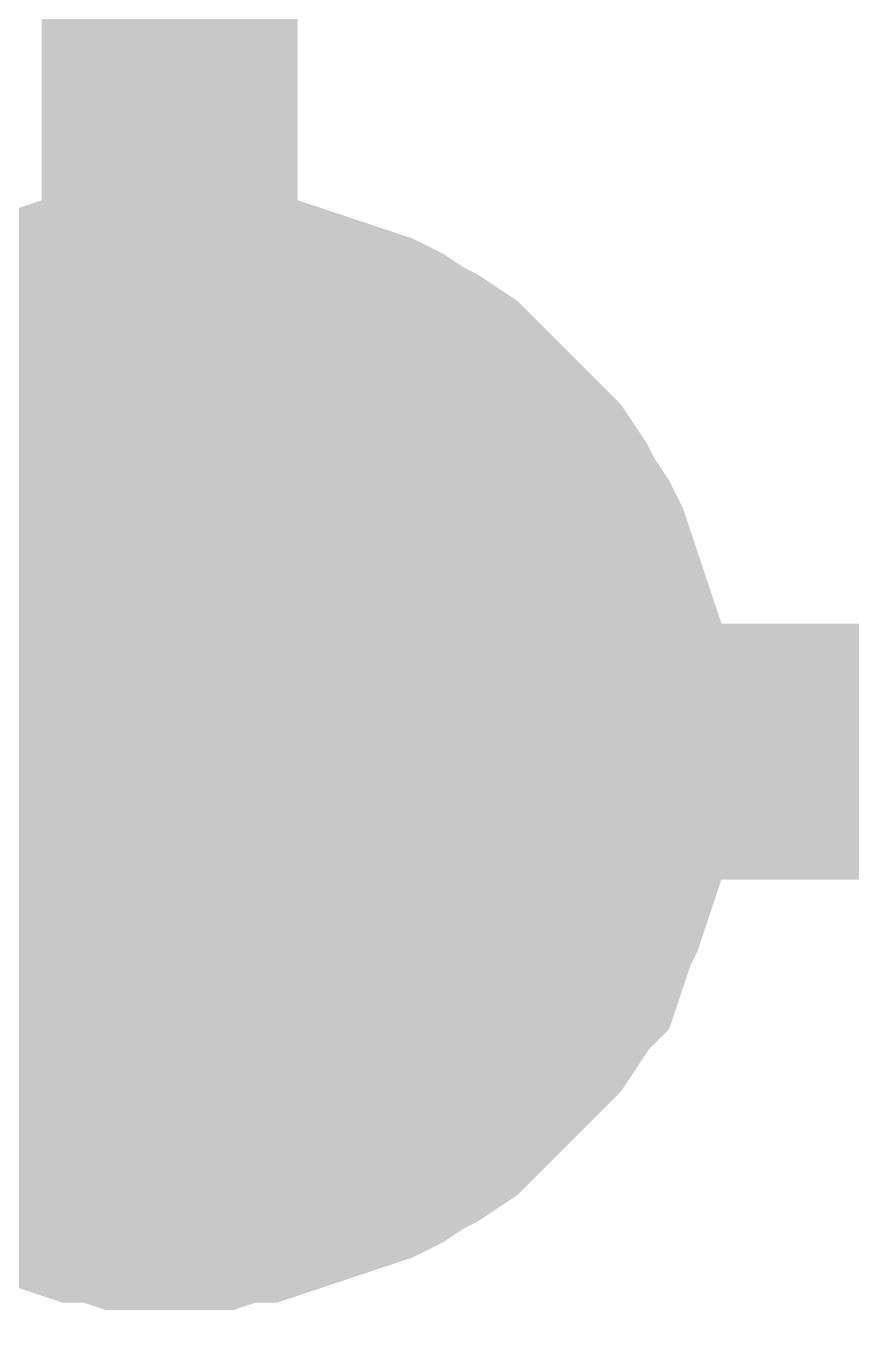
# Model space of a CAD drawing. Header units: inches. Extents: x 0 to 431, y 0 to 297.
# Drawn here: x 174.833 to 175.799, y 129.31 to 130.842 of the extents above; entities that cross this region are included whole.
import ezdxf

# ---------------------------------------------------------------- set-up
doc = ezdxf.new("R2010")
doc.units = ezdxf.units.IN
doc.layers.add('Sheet', color=255, linetype='Continuous')

msp = doc.modelspace()

# ---------------------------------------------------------------- linework, layer by layer
at = {"layer": 'Sheet'}
for points in [[(105.0091, 98.9985, 0.2997, 0.2997, 0), (134.0024, 98.9985, 0.2997, 0.2997, 0), (151.1749, 98.9985, 0.2997, 0.2997, 0), (151.1749, 129.9928, 0.2997, 0.2997, 0), (175.0012, 129.9928, 0.2997, 0.2997, 0), (175.0012, 155.3999, 0.2997, 0.2997, 0), (151.8554, 155.3999, 0.2997, 0.2997, 0)], [(174.682, 130.3877, 0.2997, 0.2997, 0), (174.6988, 130.4045, 0.2997, 0.2997, 0), (174.724, 130.4213, 0.2997, 0.2997, 0), (174.7408, 130.4297, 0.2997, 0.2997, 0), (174.7576, 130.4465, 0.2997, 0.2997, 0), (174.7828, 130.4549, 0.2997, 0.2997, 0), (174.808, 130.4633, 0.2997, 0.2997, 0), (174.8248, 130.4717, 0.2997, 0.2997, 0), (174.85, 130.4801, 0.2997, 0.2997, 0), (174.8752, 130.4885, 0.2997, 0.2997, 0), (174.9004, 130.4969, 0.2997, 0.2997, 0), (174.9256, 130.4969, 0.2997, 0.2997, 0), (174.9508, 130.5053, 0.2997, 0.2997, 0), (174.976, 130.5053, 0.2997, 0.2997, 0), (175.0012, 130.5053, 0.2997, 0.2997, 0)], [(174.682, 130.3877, 0.2997, 0.2997, 0), (174.6988, 130.4045, 0.2997, 0.2997, 0), (174.724, 130.4213, 0.2997, 0.2997, 0), (174.7408, 130.4297, 0.2997, 0.2997, 0), (174.7576, 130.4465, 0.2997, 0.2997, 0), (174.7828, 130.4549, 0.2997, 0.2997, 0), (174.808, 130.4633, 0.2997, 0.2997, 0), (174.8248, 130.4717, 0.2997, 0.2997, 0), (174.85, 130.4801, 0.2997, 0.2997, 0), (174.8752, 130.4885, 0.2997, 0.2997, 0), (174.9004, 130.4969, 0.2997, 0.2997, 0), (174.9256, 130.4969, 0.2997, 0.2997, 0), (174.9508, 130.5053, 0.2997, 0.2997, 0), (174.976, 130.5053, 0.2997, 0.2997, 0), (175.0012, 130.5053, 0.2997, 0.2997, 0)], [(174.682, 130.3877, 0.2997, 0.2997, 0), (174.6988, 130.4045, 0.2997, 0.2997, 0), (174.724, 130.4213, 0.2997, 0.2997, 0), (174.7408, 130.4297, 0.2997, 0.2997, 0), (174.7576, 130.4465, 0.2997, 0.2997, 0), (174.7828, 130.4549, 0.2997, 0.2997, 0), (174.808, 130.4633, 0.2997, 0.2997, 0), (174.8248, 130.4717, 0.2997, 0.2997, 0), (174.85, 130.4801, 0.2997, 0.2997, 0), (174.8752, 130.4885, 0.2997, 0.2997, 0), (174.9004, 130.4969, 0.2997, 0.2997, 0), (174.9256, 130.4969, 0.2997, 0.2997, 0), (174.9508, 130.5053, 0.2997, 0.2997, 0), (174.976, 130.5053, 0.2997, 0.2997, 0), (175.0012, 130.5053, 0.2997, 0.2997, 0)], [(174.682, 130.3877, 0.2997, 0.2997, 0), (174.6988, 130.4045, 0.2997, 0.2997, 0), (174.724, 130.4213, 0.2997, 0.2997, 0), (174.7408, 130.4297, 0.2997, 0.2997, 0), (174.7576, 130.4465, 0.2997, 0.2997, 0), (174.7828, 130.4549, 0.2997, 0.2997, 0), (174.808, 130.4633, 0.2997, 0.2997, 0), (174.8248, 130.4717, 0.2997, 0.2997, 0), (174.85, 130.4801, 0.2997, 0.2997, 0), (174.8752, 130.4885, 0.2997, 0.2997, 0), (174.9004, 130.4969, 0.2997, 0.2997, 0), (174.9256, 130.4969, 0.2997, 0.2997, 0), (174.9508, 130.5053, 0.2997, 0.2997, 0), (174.976, 130.5053, 0.2997, 0.2997, 0), (175.0012, 130.5053, 0.2997, 0.2997, 0)], [(175.0012, 130.5053, 0.2997, 0.2997, 0), (175.0012, 130.5053, 0.2997, 0.2997, 0)], [(175.0012, 130.5053, 0.2997, 0.2997, 0), (175.0264, 130.5053, 0.2997, 0.2997, 0), (175.0516, 130.5053, 0.2997, 0.2997, 0), (175.0768, 130.4969, 0.2997, 0.2997, 0), (175.1021, 130.4969, 0.2997, 0.2997, 0), (175.1273, 130.4885, 0.2997, 0.2997, 0), (175.1525, 130.4801, 0.2997, 0.2997, 0), (175.1777, 130.4717, 0.2997, 0.2997, 0), (175.2029, 130.4633, 0.2997, 0.2997, 0), (175.2281, 130.4549, 0.2997, 0.2997, 0), (175.2449, 130.4465, 0.2997, 0.2997, 0), (175.2701, 130.4297, 0.2997, 0.2997, 0), (175.2869, 130.4213, 0.2997, 0.2997, 0), (175.3121, 130.4045, 0.2997, 0.2997, 0), (175.3289, 130.3877, 0.2997, 0.2997, 0), (175.3457, 130.3709, 0.2997, 0.2997, 0), (175.3625, 130.3541, 0.2997, 0.2997, 0), (175.3793, 130.3373, 0.2997, 0.2997, 0), (175.3961, 130.3205, 0.2997, 0.2997, 0), (175.4129, 130.3037, 0.2997, 0.2997, 0), (175.4297, 130.2785, 0.2997, 0.2997, 0), (175.4381, 130.2617, 0.2997, 0.2997, 0), (175.4549, 130.2365, 0.2997, 0.2997, 0), (175.4633, 130.2197, 0.2997, 0.2997, 0), (175.4717, 130.1945, 0.2997, 0.2997, 0), (175.4801, 130.1693, 0.2997, 0.2997, 0), (175.4885, 130.144, 0.2997, 0.2997, 0), (175.4969, 130.1188, 0.2997, 0.2997, 0), (175.5053, 130.0936, 0.2997, 0.2997, 0), (175.5053, 130.0684, 0.2997, 0.2997, 0), (175.5137, 130.0432, 0.2997, 0.2997, 0), (175.5137, 130.018, 0.2997, 0.2997, 0), (175.5137, 129.9928, 0.2997, 0.2997, 0)], [(175.0012, 130.5053, 0.2997, 0.2997, 0), (175.0012, 130.5053, 0.2997, 0.2997, 0)], [(175.0012, 130.5053, 0.2997, 0.2997, 0), (175.0264, 130.5053, 0.2997, 0.2997, 0), (175.0516, 130.5053, 0.2997, 0.2997, 0), (175.0768, 130.4969, 0.2997, 0.2997, 0), (175.1021, 130.4969, 0.2997, 0.2997, 0), (175.1273, 130.4885, 0.2997, 0.2997, 0), (175.1525, 130.4801, 0.2997, 0.2997, 0), (175.1777, 130.4717, 0.2997, 0.2997, 0), (175.2029, 130.4633, 0.2997, 0.2997, 0), (175.2281, 130.4549, 0.2997, 0.2997, 0), (175.2449, 130.4465, 0.2997, 0.2997, 0), (175.2701, 130.4297, 0.2997, 0.2997, 0), (175.2869, 130.4213, 0.2997, 0.2997, 0), (175.3121, 130.4045, 0.2997, 0.2997, 0), (175.3289, 130.3877, 0.2997, 0.2997, 0), (175.3457, 130.3709, 0.2997, 0.2997, 0), (175.3625, 130.3541, 0.2997, 0.2997, 0), (175.3793, 130.3373, 0.2997, 0.2997, 0), (175.3961, 130.3205, 0.2997, 0.2997, 0), (175.4129, 130.3037, 0.2997, 0.2997, 0), (175.4297, 130.2785, 0.2997, 0.2997, 0), (175.4381, 130.2617, 0.2997, 0.2997, 0), (175.4549, 130.2365, 0.2997, 0.2997, 0), (175.4633, 130.2197, 0.2997, 0.2997, 0), (175.4717, 130.1945, 0.2997, 0.2997, 0), (175.4801, 130.1693, 0.2997, 0.2997, 0), (175.4885, 130.144, 0.2997, 0.2997, 0), (175.4969, 130.1188, 0.2997, 0.2997, 0), (175.5053, 130.0936, 0.2997, 0.2997, 0), (175.5053, 130.0684, 0.2997, 0.2997, 0), (175.5137, 130.0432, 0.2997, 0.2997, 0), (175.5137, 130.018, 0.2997, 0.2997, 0), (175.5137, 129.9928, 0.2997, 0.2997, 0)], [(175.0012, 130.5053, 0.2997, 0.2997, 0), (175.0012, 130.5053, 0.2997, 0.2997, 0)], [(175.0012, 130.5053, 0.2997, 0.2997, 0), (175.0264, 130.5053, 0.2997, 0.2997, 0), (175.0516, 130.5053, 0.2997, 0.2997, 0), (175.0768, 130.4969, 0.2997, 0.2997, 0), (175.1021, 130.4969, 0.2997, 0.2997, 0), (175.1273, 130.4885, 0.2997, 0.2997, 0), (175.1525, 130.4801, 0.2997, 0.2997, 0), (175.1777, 130.4717, 0.2997, 0.2997, 0), (175.2029, 130.4633, 0.2997, 0.2997, 0), (175.2281, 130.4549, 0.2997, 0.2997, 0), (175.2449, 130.4465, 0.2997, 0.2997, 0), (175.2701, 130.4297, 0.2997, 0.2997, 0), (175.2869, 130.4213, 0.2997, 0.2997, 0), (175.3121, 130.4045, 0.2997, 0.2997, 0), (175.3289, 130.3877, 0.2997, 0.2997, 0), (175.3457, 130.3709, 0.2997, 0.2997, 0), (175.3625, 130.3541, 0.2997, 0.2997, 0), (175.3793, 130.3373, 0.2997, 0.2997, 0), (175.3961, 130.3205, 0.2997, 0.2997, 0), (175.4129, 130.3037, 0.2997, 0.2997, 0), (175.4297, 130.2785, 0.2997, 0.2997, 0), (175.4381, 130.2617, 0.2997, 0.2997, 0), (175.4549, 130.2365, 0.2997, 0.2997, 0), (175.4633, 130.2197, 0.2997, 0.2997, 0), (175.4717, 130.1945, 0.2997, 0.2997, 0), (175.4801, 130.1693, 0.2997, 0.2997, 0), (175.4885, 130.144, 0.2997, 0.2997, 0), (175.4969, 130.1188, 0.2997, 0.2997, 0), (175.5053, 130.0936, 0.2997, 0.2997, 0), (175.5053, 130.0684, 0.2997, 0.2997, 0), (175.5137, 130.0432, 0.2997, 0.2997, 0), (175.5137, 130.018, 0.2997, 0.2997, 0), (175.5137, 129.9928, 0.2997, 0.2997, 0)], [(175.0012, 130.5053, 0.2997, 0.2997, 0), (175.0012, 130.5053, 0.2997, 0.2997, 0)], [(175.0012, 130.5053, 0.2997, 0.2997, 0), (175.0264, 130.5053, 0.2997, 0.2997, 0), (175.0516, 130.5053, 0.2997, 0.2997, 0), (175.0768, 130.4969, 0.2997, 0.2997, 0), (175.1021, 130.4969, 0.2997, 0.2997, 0), (175.1273, 130.4885, 0.2997, 0.2997, 0), (175.1525, 130.4801, 0.2997, 0.2997, 0), (175.1777, 130.4717, 0.2997, 0.2997, 0), (175.2029, 130.4633, 0.2997, 0.2997, 0), (175.2281, 130.4549, 0.2997, 0.2997, 0), (175.2449, 130.4465, 0.2997, 0.2997, 0), (175.2701, 130.4297, 0.2997, 0.2997, 0), (175.2869, 130.4213, 0.2997, 0.2997, 0), (175.3121, 130.4045, 0.2997, 0.2997, 0), (175.3289, 130.3877, 0.2997, 0.2997, 0), (175.3457, 130.3709, 0.2997, 0.2997, 0), (175.3625, 130.3541, 0.2997, 0.2997, 0), (175.3793, 130.3373, 0.2997, 0.2997, 0), (175.3961, 130.3205, 0.2997, 0.2997, 0), (175.4129, 130.3037, 0.2997, 0.2997, 0), (175.4297, 130.2785, 0.2997, 0.2997, 0), (175.4381, 130.2617, 0.2997, 0.2997, 0), (175.4549, 130.2365, 0.2997, 0.2997, 0), (175.4633, 130.2197, 0.2997, 0.2997, 0), (175.4717, 130.1945, 0.2997, 0.2997, 0), (175.4801, 130.1693, 0.2997, 0.2997, 0), (175.4885, 130.144, 0.2997, 0.2997, 0), (175.4969, 130.1188, 0.2997, 0.2997, 0), (175.5053, 130.0936, 0.2997, 0.2997, 0), (175.5053, 130.0684, 0.2997, 0.2997, 0), (175.5137, 130.0432, 0.2997, 0.2997, 0), (175.5137, 130.018, 0.2997, 0.2997, 0), (175.5137, 129.9928, 0.2997, 0.2997, 0)], [(174.7828, 130.4549, 0.0991, 0.0991, 0), (174.808, 130.4633, 0.0991, 0.0991, 0), (174.8248, 130.4717, 0.0991, 0.0991, 0), (174.85, 130.4801, 0.0991, 0.0991, 0), (174.8752, 130.4885, 0.0991, 0.0991, 0), (174.9004, 130.4969, 0.0991, 0.0991, 0), (174.9256, 130.4969, 0.0991, 0.0991, 0), (174.9508, 130.5053, 0.0991, 0.0991, 0), (174.976, 130.5053, 0.0991, 0.0991, 0), (175.0012, 130.5053, 0.0991, 0.0991, 0)], [(174.7828, 130.4549, 0.0991, 0.0991, 0), (174.808, 130.4633, 0.0991, 0.0991, 0), (174.8248, 130.4717, 0.0991, 0.0991, 0), (174.85, 130.4801, 0.0991, 0.0991, 0), (174.8752, 130.4885, 0.0991, 0.0991, 0), (174.9004, 130.4969, 0.0991, 0.0991, 0), (174.9256, 130.4969, 0.0991, 0.0991, 0), (174.9508, 130.5053, 0.0991, 0.0991, 0), (174.976, 130.5053, 0.0991, 0.0991, 0), (175.0012, 130.5053, 0.0991, 0.0991, 0)], [(174.7828, 130.4549, 0.0991, 0.0991, 0), (174.808, 130.4633, 0.0991, 0.0991, 0), (174.8248, 130.4717, 0.0991, 0.0991, 0), (174.85, 130.4801, 0.0991, 0.0991, 0), (174.8752, 130.4885, 0.0991, 0.0991, 0), (174.9004, 130.4969, 0.0991, 0.0991, 0), (174.9256, 130.4969, 0.0991, 0.0991, 0), (174.9508, 130.5053, 0.0991, 0.0991, 0), (174.976, 130.5053, 0.0991, 0.0991, 0), (175.0012, 130.5053, 0.0991, 0.0991, 0)], [(174.7828, 130.4549, 0.0991, 0.0991, 0), (174.808, 130.4633, 0.0991, 0.0991, 0), (174.8248, 130.4717, 0.0991, 0.0991, 0), (174.85, 130.4801, 0.0991, 0.0991, 0), (174.8752, 130.4885, 0.0991, 0.0991, 0), (174.9004, 130.4969, 0.0991, 0.0991, 0), (174.9256, 130.4969, 0.0991, 0.0991, 0), (174.9508, 130.5053, 0.0991, 0.0991, 0), (174.976, 130.5053, 0.0991, 0.0991, 0), (175.0012, 130.5053, 0.0991, 0.0991, 0)], [(175.0012, 130.5053, 0.0991, 0.0991, 0), (175.0012, 130.5053, 0.0991, 0.0991, 0)], [(175.0012, 130.5053, 0.0991, 0.0991, 0), (175.0264, 130.5053, 0.0991, 0.0991, 0), (175.0516, 130.5053, 0.0991, 0.0991, 0), (175.0768, 130.4969, 0.0991, 0.0991, 0), (175.1021, 130.4969, 0.0991, 0.0991, 0), (175.1273, 130.4885, 0.0991, 0.0991, 0), (175.1525, 130.4801, 0.0991, 0.0991, 0), (175.1777, 130.4717, 0.0991, 0.0991, 0), (175.2029, 130.4633, 0.0991, 0.0991, 0), (175.2281, 130.4549, 0.0991, 0.0991, 0), (175.2449, 130.4465, 0.0991, 0.0991, 0), (175.2701, 130.4297, 0.0991, 0.0991, 0), (175.2869, 130.4213, 0.0991, 0.0991, 0), (175.3121, 130.4045, 0.0991, 0.0991, 0), (175.3289, 130.3877, 0.0991, 0.0991, 0), (175.3457, 130.3709, 0.0991, 0.0991, 0), (175.3625, 130.3541, 0.0991, 0.0991, 0), (175.3793, 130.3373, 0.0991, 0.0991, 0), (175.3961, 130.3205, 0.0991, 0.0991, 0), (175.4129, 130.3037, 0.0991, 0.0991, 0), (175.4297, 130.2785, 0.0991, 0.0991, 0), (175.4381, 130.2617, 0.0991, 0.0991, 0), (175.4549, 130.2365, 0.0991, 0.0991, 0), (175.4633, 130.2197, 0.0991, 0.0991, 0), (175.4717, 130.1945, 0.0991, 0.0991, 0), (175.4801, 130.1693, 0.0991, 0.0991, 0), (175.4885, 130.144, 0.0991, 0.0991, 0), (175.4969, 130.1188, 0.0991, 0.0991, 0), (175.5053, 130.0936, 0.0991, 0.0991, 0), (175.5053, 130.0684, 0.0991, 0.0991, 0), (175.5137, 130.0432, 0.0991, 0.0991, 0), (175.5137, 130.018, 0.0991, 0.0991, 0), (175.5137, 129.9928, 0.0991, 0.0991, 0)], [(175.0012, 130.5053, 0.0991, 0.0991, 0), (175.0012, 130.5053, 0.0991, 0.0991, 0)], [(175.0012, 130.5053, 0.0991, 0.0991, 0), (175.0264, 130.5053, 0.0991, 0.0991, 0), (175.0516, 130.5053, 0.0991, 0.0991, 0), (175.0768, 130.4969, 0.0991, 0.0991, 0), (175.1021, 130.4969, 0.0991, 0.0991, 0), (175.1273, 130.4885, 0.0991, 0.0991, 0), (175.1525, 130.4801, 0.0991, 0.0991, 0), (175.1777, 130.4717, 0.0991, 0.0991, 0), (175.2029, 130.4633, 0.0991, 0.0991, 0), (175.2281, 130.4549, 0.0991, 0.0991, 0), (175.2449, 130.4465, 0.0991, 0.0991, 0), (175.2701, 130.4297, 0.0991, 0.0991, 0), (175.2869, 130.4213, 0.0991, 0.0991, 0), (175.3121, 130.4045, 0.0991, 0.0991, 0), (175.3289, 130.3877, 0.0991, 0.0991, 0), (175.3457, 130.3709, 0.0991, 0.0991, 0), (175.3625, 130.3541, 0.0991, 0.0991, 0), (175.3793, 130.3373, 0.0991, 0.0991, 0), (175.3961, 130.3205, 0.0991, 0.0991, 0), (175.4129, 130.3037, 0.0991, 0.0991, 0), (175.4297, 130.2785, 0.0991, 0.0991, 0), (175.4381, 130.2617, 0.0991, 0.0991, 0), (175.4549, 130.2365, 0.0991, 0.0991, 0), (175.4633, 130.2197, 0.0991, 0.0991, 0), (175.4717, 130.1945, 0.0991, 0.0991, 0), (175.4801, 130.1693, 0.0991, 0.0991, 0), (175.4885, 130.144, 0.0991, 0.0991, 0), (175.4969, 130.1188, 0.0991, 0.0991, 0), (175.5053, 130.0936, 0.0991, 0.0991, 0), (175.5053, 130.0684, 0.0991, 0.0991, 0), (175.5137, 130.0432, 0.0991, 0.0991, 0), (175.5137, 130.018, 0.0991, 0.0991, 0), (175.5137, 129.9928, 0.0991, 0.0991, 0)], [(175.0012, 130.5053, 0.0991, 0.0991, 0), (175.0012, 130.5053, 0.0991, 0.0991, 0)], [(175.0012, 130.5053, 0.0991, 0.0991, 0), (175.0264, 130.5053, 0.0991, 0.0991, 0), (175.0516, 130.5053, 0.0991, 0.0991, 0), (175.0768, 130.4969, 0.0991, 0.0991, 0), (175.1021, 130.4969, 0.0991, 0.0991, 0), (175.1273, 130.4885, 0.0991, 0.0991, 0), (175.1525, 130.4801, 0.0991, 0.0991, 0), (175.1777, 130.4717, 0.0991, 0.0991, 0), (175.2029, 130.4633, 0.0991, 0.0991, 0), (175.2281, 130.4549, 0.0991, 0.0991, 0), (175.2449, 130.4465, 0.0991, 0.0991, 0), (175.2701, 130.4297, 0.0991, 0.0991, 0), (175.2869, 130.4213, 0.0991, 0.0991, 0), (175.3121, 130.4045, 0.0991, 0.0991, 0), (175.3289, 130.3877, 0.0991, 0.0991, 0), (175.3457, 130.3709, 0.0991, 0.0991, 0), (175.3625, 130.3541, 0.0991, 0.0991, 0), (175.3793, 130.3373, 0.0991, 0.0991, 0), (175.3961, 130.3205, 0.0991, 0.0991, 0), (175.4129, 130.3037, 0.0991, 0.0991, 0), (175.4297, 130.2785, 0.0991, 0.0991, 0), (175.4381, 130.2617, 0.0991, 0.0991, 0), (175.4549, 130.2365, 0.0991, 0.0991, 0), (175.4633, 130.2197, 0.0991, 0.0991, 0), (175.4717, 130.1945, 0.0991, 0.0991, 0), (175.4801, 130.1693, 0.0991, 0.0991, 0), (175.4885, 130.144, 0.0991, 0.0991, 0), (175.4969, 130.1188, 0.0991, 0.0991, 0), (175.5053, 130.0936, 0.0991, 0.0991, 0), (175.5053, 130.0684, 0.0991, 0.0991, 0), (175.5137, 130.0432, 0.0991, 0.0991, 0), (175.5137, 130.018, 0.0991, 0.0991, 0), (175.5137, 129.9928, 0.0991, 0.0991, 0)], [(175.0012, 130.5053, 0.0991, 0.0991, 0), (175.0012, 130.5053, 0.0991, 0.0991, 0)], [(175.0012, 130.5053, 0.0991, 0.0991, 0), (175.0264, 130.5053, 0.0991, 0.0991, 0), (175.0516, 130.5053, 0.0991, 0.0991, 0), (175.0768, 130.4969, 0.0991, 0.0991, 0), (175.1021, 130.4969, 0.0991, 0.0991, 0), (175.1273, 130.4885, 0.0991, 0.0991, 0), (175.1525, 130.4801, 0.0991, 0.0991, 0), (175.1777, 130.4717, 0.0991, 0.0991, 0), (175.2029, 130.4633, 0.0991, 0.0991, 0), (175.2281, 130.4549, 0.0991, 0.0991, 0), (175.2449, 130.4465, 0.0991, 0.0991, 0), (175.2701, 130.4297, 0.0991, 0.0991, 0), (175.2869, 130.4213, 0.0991, 0.0991, 0), (175.3121, 130.4045, 0.0991, 0.0991, 0), (175.3289, 130.3877, 0.0991, 0.0991, 0), (175.3457, 130.3709, 0.0991, 0.0991, 0), (175.3625, 130.3541, 0.0991, 0.0991, 0), (175.3793, 130.3373, 0.0991, 0.0991, 0), (175.3961, 130.3205, 0.0991, 0.0991, 0), (175.4129, 130.3037, 0.0991, 0.0991, 0), (175.4297, 130.2785, 0.0991, 0.0991, 0), (175.4381, 130.2617, 0.0991, 0.0991, 0), (175.4549, 130.2365, 0.0991, 0.0991, 0), (175.4633, 130.2197, 0.0991, 0.0991, 0), (175.4717, 130.1945, 0.0991, 0.0991, 0), (175.4801, 130.1693, 0.0991, 0.0991, 0), (175.4885, 130.144, 0.0991, 0.0991, 0), (175.4969, 130.1188, 0.0991, 0.0991, 0), (175.5053, 130.0936, 0.0991, 0.0991, 0), (175.5053, 130.0684, 0.0991, 0.0991, 0), (175.5137, 130.0432, 0.0991, 0.0991, 0), (175.5137, 130.018, 0.0991, 0.0991, 0), (175.5137, 129.9928, 0.0991, 0.0991, 0)], [(175.5137, 129.9928, 0.2997, 0.2997, 0), (175.5137, 129.9676, 0.2997, 0.2997, 0), (175.5137, 129.9424, 0.2997, 0.2997, 0), (175.5053, 129.9172, 0.2997, 0.2997, 0), (175.5053, 129.892, 0.2997, 0.2997, 0), (175.4969, 129.8668, 0.2997, 0.2997, 0), (175.4885, 129.8416, 0.2997, 0.2997, 0), (175.4801, 129.8164, 0.2997, 0.2997, 0), (175.4717, 129.7996, 0.2997, 0.2997, 0), (175.4633, 129.7744, 0.2997, 0.2997, 0), (175.4549, 129.7492, 0.2997, 0.2997, 0), (175.4381, 129.7324, 0.2997, 0.2997, 0), (175.4297, 129.7156, 0.2997, 0.2997, 0), (175.4129, 129.6903, 0.2997, 0.2997, 0), (175.3961, 129.6735, 0.2997, 0.2997, 0), (175.3793, 129.6567, 0.2997, 0.2997, 0), (175.3625, 129.6399, 0.2997, 0.2997, 0), (175.3457, 129.6231, 0.2997, 0.2997, 0), (175.3289, 129.6063, 0.2997, 0.2997, 0), (175.3121, 129.5895, 0.2997, 0.2997, 0), (175.2869, 129.5727, 0.2997, 0.2997, 0), (175.2701, 129.5643, 0.2997, 0.2997, 0), (175.2449, 129.5475, 0.2997, 0.2997, 0), (175.2281, 129.5391, 0.2997, 0.2997, 0), (175.2029, 129.5307, 0.2997, 0.2997, 0), (175.1777, 129.5223, 0.2997, 0.2997, 0), (175.1525, 129.5139, 0.2997, 0.2997, 0), (175.1273, 129.5055, 0.2997, 0.2997, 0), (175.1021, 129.4971, 0.2997, 0.2997, 0), (175.0768, 129.4971, 0.2997, 0.2997, 0), (175.0516, 129.4887, 0.2997, 0.2997, 0), (175.0264, 129.4887, 0.2997, 0.2997, 0), (175.0012, 129.4887, 0.2997, 0.2997, 0)], [(175.0012, 129.9928, 0.2997, 0.2997, 0), (183.9991, 129.9928, 0.2997, 0.2997, 0)], [(175.5137, 129.9928, 0.2997, 0.2997, 0), (175.5137, 129.9676, 0.2997, 0.2997, 0), (175.5137, 129.9424, 0.2997, 0.2997, 0), (175.5053, 129.9172, 0.2997, 0.2997, 0), (175.5053, 129.892, 0.2997, 0.2997, 0), (175.4969, 129.8668, 0.2997, 0.2997, 0), (175.4885, 129.8416, 0.2997, 0.2997, 0), (175.4801, 129.8164, 0.2997, 0.2997, 0), (175.4717, 129.7996, 0.2997, 0.2997, 0), (175.4633, 129.7744, 0.2997, 0.2997, 0), (175.4549, 129.7492, 0.2997, 0.2997, 0), (175.4381, 129.7324, 0.2997, 0.2997, 0), (175.4297, 129.7156, 0.2997, 0.2997, 0), (175.4129, 129.6903, 0.2997, 0.2997, 0), (175.3961, 129.6735, 0.2997, 0.2997, 0), (175.3793, 129.6567, 0.2997, 0.2997, 0), (175.3625, 129.6399, 0.2997, 0.2997, 0), (175.3457, 129.6231, 0.2997, 0.2997, 0), (175.3289, 129.6063, 0.2997, 0.2997, 0), (175.3121, 129.5895, 0.2997, 0.2997, 0), (175.2869, 129.5727, 0.2997, 0.2997, 0), (175.2701, 129.5643, 0.2997, 0.2997, 0), (175.2449, 129.5475, 0.2997, 0.2997, 0), (175.2281, 129.5391, 0.2997, 0.2997, 0), (175.2029, 129.5307, 0.2997, 0.2997, 0), (175.1777, 129.5223, 0.2997, 0.2997, 0), (175.1525, 129.5139, 0.2997, 0.2997, 0), (175.1273, 129.5055, 0.2997, 0.2997, 0), (175.1021, 129.4971, 0.2997, 0.2997, 0), (175.0768, 129.4971, 0.2997, 0.2997, 0), (175.0516, 129.4887, 0.2997, 0.2997, 0), (175.0264, 129.4887, 0.2997, 0.2997, 0), (175.0012, 129.4887, 0.2997, 0.2997, 0)], [(175.5137, 129.9928, 0.2997, 0.2997, 0), (175.5137, 129.9676, 0.2997, 0.2997, 0), (175.5137, 129.9424, 0.2997, 0.2997, 0), (175.5053, 129.9172, 0.2997, 0.2997, 0), (175.5053, 129.892, 0.2997, 0.2997, 0), (175.4969, 129.8668, 0.2997, 0.2997, 0), (175.4885, 129.8416, 0.2997, 0.2997, 0), (175.4801, 129.8164, 0.2997, 0.2997, 0), (175.4717, 129.7996, 0.2997, 0.2997, 0), (175.4633, 129.7744, 0.2997, 0.2997, 0), (175.4549, 129.7492, 0.2997, 0.2997, 0), (175.4381, 129.7324, 0.2997, 0.2997, 0), (175.4297, 129.7156, 0.2997, 0.2997, 0), (175.4129, 129.6903, 0.2997, 0.2997, 0), (175.3961, 129.6735, 0.2997, 0.2997, 0), (175.3793, 129.6567, 0.2997, 0.2997, 0), (175.3625, 129.6399, 0.2997, 0.2997, 0), (175.3457, 129.6231, 0.2997, 0.2997, 0), (175.3289, 129.6063, 0.2997, 0.2997, 0), (175.3121, 129.5895, 0.2997, 0.2997, 0), (175.2869, 129.5727, 0.2997, 0.2997, 0), (175.2701, 129.5643, 0.2997, 0.2997, 0), (175.2449, 129.5475, 0.2997, 0.2997, 0), (175.2281, 129.5391, 0.2997, 0.2997, 0), (175.2029, 129.5307, 0.2997, 0.2997, 0), (175.1777, 129.5223, 0.2997, 0.2997, 0), (175.1525, 129.5139, 0.2997, 0.2997, 0), (175.1273, 129.5055, 0.2997, 0.2997, 0), (175.1021, 129.4971, 0.2997, 0.2997, 0), (175.0768, 129.4971, 0.2997, 0.2997, 0), (175.0516, 129.4887, 0.2997, 0.2997, 0), (175.0264, 129.4887, 0.2997, 0.2997, 0), (175.0012, 129.4887, 0.2997, 0.2997, 0)], [(175.5137, 129.9928, 0.2997, 0.2997, 0), (175.5137, 129.9676, 0.2997, 0.2997, 0), (175.5137, 129.9424, 0.2997, 0.2997, 0), (175.5053, 129.9172, 0.2997, 0.2997, 0), (175.5053, 129.892, 0.2997, 0.2997, 0), (175.4969, 129.8668, 0.2997, 0.2997, 0), (175.4885, 129.8416, 0.2997, 0.2997, 0), (175.4801, 129.8164, 0.2997, 0.2997, 0), (175.4717, 129.7996, 0.2997, 0.2997, 0), (175.4633, 129.7744, 0.2997, 0.2997, 0), (175.4549, 129.7492, 0.2997, 0.2997, 0), (175.4381, 129.7324, 0.2997, 0.2997, 0), (175.4297, 129.7156, 0.2997, 0.2997, 0), (175.4129, 129.6903, 0.2997, 0.2997, 0), (175.3961, 129.6735, 0.2997, 0.2997, 0), (175.3793, 129.6567, 0.2997, 0.2997, 0), (175.3625, 129.6399, 0.2997, 0.2997, 0), (175.3457, 129.6231, 0.2997, 0.2997, 0), (175.3289, 129.6063, 0.2997, 0.2997, 0), (175.3121, 129.5895, 0.2997, 0.2997, 0), (175.2869, 129.5727, 0.2997, 0.2997, 0), (175.2701, 129.5643, 0.2997, 0.2997, 0), (175.2449, 129.5475, 0.2997, 0.2997, 0), (175.2281, 129.5391, 0.2997, 0.2997, 0), (175.2029, 129.5307, 0.2997, 0.2997, 0), (175.1777, 129.5223, 0.2997, 0.2997, 0), (175.1525, 129.5139, 0.2997, 0.2997, 0), (175.1273, 129.5055, 0.2997, 0.2997, 0), (175.1021, 129.4971, 0.2997, 0.2997, 0), (175.0768, 129.4971, 0.2997, 0.2997, 0), (175.0516, 129.4887, 0.2997, 0.2997, 0), (175.0264, 129.4887, 0.2997, 0.2997, 0), (175.0012, 129.4887, 0.2997, 0.2997, 0)], [(175.5137, 129.9928, 0.2997, 0.2997, 0), (175.5137, 129.9928, 0.2997, 0.2997, 0), (175.5137, 129.9928, 0.2997, 0.2997, 0), (175.5137, 129.9928, 0.2997, 0.2997, 0), (175.5137, 129.9928, 0.2997, 0.2997, 0), (175.5137, 129.9928, 0.2997, 0.2997, 0), (175.5137, 129.9928, 0.2997, 0.2997, 0), (175.5137, 129.9928, 0.2997, 0.2997, 0), (175.5137, 129.9928, 0.2997, 0.2997, 0), (175.5137, 129.9928, 0.2997, 0.2997, 0), (175.5137, 129.9928, 0.2997, 0.2997, 0), (175.5137, 129.9928, 0.2997, 0.2997, 0), (175.5137, 129.9928, 0.2997, 0.2997, 0), (175.5137, 129.9928, 0.2997, 0.2997, 0), (175.5137, 129.9928, 0.2997, 0.2997, 0), (175.5137, 129.9928, 0.2997, 0.2997, 0), (175.5137, 129.9928, 0.2997, 0.2997, 0), (175.5137, 129.9928, 0.2997, 0.2997, 0), (175.5137, 129.9928, 0.2997, 0.2997, 0), (175.5137, 129.9928, 0.2997, 0.2997, 0), (175.5137, 129.9928, 0.2997, 0.2997, 0), (175.5137, 129.9928, 0.2997, 0.2997, 0), (175.5137, 129.9928, 0.2997, 0.2997, 0), (175.5137, 129.9928, 0.2997, 0.2997, 0), (175.5137, 129.9928, 0.2997, 0.2997, 0), (175.5137, 129.9928, 0.2997, 0.2997, 0), (175.5137, 129.9928, 0.2997, 0.2997, 0), (175.5137, 129.9928, 0.2997, 0.2997, 0), (175.5137, 129.9928, 0.2997, 0.2997, 0), (175.5137, 129.9928, 0.2997, 0.2997, 0), (175.5137, 129.9928, 0.2997, 0.2997, 0), (175.5137, 129.9928, 0.2997, 0.2997, 0), (175.5137, 129.9928, 0.2997, 0.2997, 0)], [(175.5137, 129.9928, 0.2997, 0.2997, 0), (175.5137, 129.9928, 0.2997, 0.2997, 0)], [(175.5137, 129.9928, 0.2997, 0.2997, 0), (175.5137, 129.9928, 0.2997, 0.2997, 0), (175.5137, 129.9928, 0.2997, 0.2997, 0), (175.5137, 129.9928, 0.2997, 0.2997, 0), (175.5137, 129.9928, 0.2997, 0.2997, 0), (175.5137, 129.9928, 0.2997, 0.2997, 0), (175.5137, 129.9928, 0.2997, 0.2997, 0), (175.5137, 129.9928, 0.2997, 0.2997, 0), (175.5137, 129.9928, 0.2997, 0.2997, 0), (175.5137, 129.9928, 0.2997, 0.2997, 0), (175.5137, 129.9928, 0.2997, 0.2997, 0), (175.5137, 129.9928, 0.2997, 0.2997, 0), (175.5137, 129.9928, 0.2997, 0.2997, 0), (175.5137, 129.9928, 0.2997, 0.2997, 0), (175.5137, 129.9928, 0.2997, 0.2997, 0), (175.5137, 129.9928, 0.2997, 0.2997, 0), (175.5137, 129.9928, 0.2997, 0.2997, 0), (175.5137, 129.9928, 0.2997, 0.2997, 0), (175.5137, 129.9928, 0.2997, 0.2997, 0), (175.5137, 129.9928, 0.2997, 0.2997, 0), (175.5137, 129.9928, 0.2997, 0.2997, 0), (175.5137, 129.9928, 0.2997, 0.2997, 0), (175.5137, 129.9928, 0.2997, 0.2997, 0), (175.5137, 129.9928, 0.2997, 0.2997, 0), (175.5137, 129.9928, 0.2997, 0.2997, 0), (175.5137, 129.9928, 0.2997, 0.2997, 0), (175.5137, 129.9928, 0.2997, 0.2997, 0), (175.5137, 129.9928, 0.2997, 0.2997, 0), (175.5137, 129.9928, 0.2997, 0.2997, 0), (175.5137, 129.9928, 0.2997, 0.2997, 0), (175.5137, 129.9928, 0.2997, 0.2997, 0), (175.5137, 129.9928, 0.2997, 0.2997, 0), (175.5137, 129.9928, 0.2997, 0.2997, 0)], [(175.5137, 129.9928, 0.2997, 0.2997, 0), (175.5137, 129.9928, 0.2997, 0.2997, 0)], [(175.5137, 129.9928, 0.2997, 0.2997, 0), (175.5137, 129.9928, 0.2997, 0.2997, 0), (175.5137, 129.9928, 0.2997, 0.2997, 0), (175.5137, 129.9928, 0.2997, 0.2997, 0), (175.5137, 129.9928, 0.2997, 0.2997, 0), (175.5137, 129.9928, 0.2997, 0.2997, 0), (175.5137, 129.9928, 0.2997, 0.2997, 0), (175.5137, 129.9928, 0.2997, 0.2997, 0), (175.5137, 129.9928, 0.2997, 0.2997, 0), (175.5137, 129.9928, 0.2997, 0.2997, 0), (175.5137, 129.9928, 0.2997, 0.2997, 0), (175.5137, 129.9928, 0.2997, 0.2997, 0), (175.5137, 129.9928, 0.2997, 0.2997, 0), (175.5137, 129.9928, 0.2997, 0.2997, 0), (175.5137, 129.9928, 0.2997, 0.2997, 0), (175.5137, 129.9928, 0.2997, 0.2997, 0), (175.5137, 129.9928, 0.2997, 0.2997, 0), (175.5137, 129.9928, 0.2997, 0.2997, 0), (175.5137, 129.9928, 0.2997, 0.2997, 0), (175.5137, 129.9928, 0.2997, 0.2997, 0), (175.5137, 129.9928, 0.2997, 0.2997, 0), (175.5137, 129.9928, 0.2997, 0.2997, 0), (175.5137, 129.9928, 0.2997, 0.2997, 0), (175.5137, 129.9928, 0.2997, 0.2997, 0), (175.5137, 129.9928, 0.2997, 0.2997, 0), (175.5137, 129.9928, 0.2997, 0.2997, 0), (175.5137, 129.9928, 0.2997, 0.2997, 0), (175.5137, 129.9928, 0.2997, 0.2997, 0), (175.5137, 129.9928, 0.2997, 0.2997, 0), (175.5137, 129.9928, 0.2997, 0.2997, 0), (175.5137, 129.9928, 0.2997, 0.2997, 0), (175.5137, 129.9928, 0.2997, 0.2997, 0), (175.5137, 129.9928, 0.2997, 0.2997, 0)], [(175.5137, 129.9928, 0.2997, 0.2997, 0), (175.5137, 129.9928, 0.2997, 0.2997, 0)], [(175.5137, 129.9928, 0.2997, 0.2997, 0), (175.5137, 129.9928, 0.2997, 0.2997, 0), (175.5137, 129.9928, 0.2997, 0.2997, 0), (175.5137, 129.9928, 0.2997, 0.2997, 0), (175.5137, 129.9928, 0.2997, 0.2997, 0), (175.5137, 129.9928, 0.2997, 0.2997, 0), (175.5137, 129.9928, 0.2997, 0.2997, 0), (175.5137, 129.9928, 0.2997, 0.2997, 0), (175.5137, 129.9928, 0.2997, 0.2997, 0), (175.5137, 129.9928, 0.2997, 0.2997, 0), (175.5137, 129.9928, 0.2997, 0.2997, 0), (175.5137, 129.9928, 0.2997, 0.2997, 0), (175.5137, 129.9928, 0.2997, 0.2997, 0), (175.5137, 129.9928, 0.2997, 0.2997, 0), (175.5137, 129.9928, 0.2997, 0.2997, 0), (175.5137, 129.9928, 0.2997, 0.2997, 0), (175.5137, 129.9928, 0.2997, 0.2997, 0), (175.5137, 129.9928, 0.2997, 0.2997, 0), (175.5137, 129.9928, 0.2997, 0.2997, 0), (175.5137, 129.9928, 0.2997, 0.2997, 0), (175.5137, 129.9928, 0.2997, 0.2997, 0), (175.5137, 129.9928, 0.2997, 0.2997, 0), (175.5137, 129.9928, 0.2997, 0.2997, 0), (175.5137, 129.9928, 0.2997, 0.2997, 0), (175.5137, 129.9928, 0.2997, 0.2997, 0), (175.5137, 129.9928, 0.2997, 0.2997, 0), (175.5137, 129.9928, 0.2997, 0.2997, 0), (175.5137, 129.9928, 0.2997, 0.2997, 0), (175.5137, 129.9928, 0.2997, 0.2997, 0), (175.5137, 129.9928, 0.2997, 0.2997, 0), (175.5137, 129.9928, 0.2997, 0.2997, 0), (175.5137, 129.9928, 0.2997, 0.2997, 0), (175.5137, 129.9928, 0.2997, 0.2997, 0)], [(175.5137, 129.9928, 0.2997, 0.2997, 0), (175.5137, 129.9928, 0.2997, 0.2997, 0)], [(175.5137, 129.9928, 0.0991, 0.0991, 0), (175.5137, 129.9676, 0.0991, 0.0991, 0), (175.5137, 129.9424, 0.0991, 0.0991, 0), (175.5053, 129.9172, 0.0991, 0.0991, 0), (175.5053, 129.892, 0.0991, 0.0991, 0), (175.4969, 129.8668, 0.0991, 0.0991, 0), (175.4885, 129.8416, 0.0991, 0.0991, 0), (175.4801, 129.8164, 0.0991, 0.0991, 0), (175.4717, 129.7996, 0.0991, 0.0991, 0), (175.4633, 129.7744, 0.0991, 0.0991, 0), (175.4549, 129.7492, 0.0991, 0.0991, 0), (175.4381, 129.7324, 0.0991, 0.0991, 0), (175.4297, 129.7156, 0.0991, 0.0991, 0), (175.4129, 129.6903, 0.0991, 0.0991, 0), (175.3961, 129.6735, 0.0991, 0.0991, 0), (175.3793, 129.6567, 0.0991, 0.0991, 0), (175.3625, 129.6399, 0.0991, 0.0991, 0), (175.3457, 129.6231, 0.0991, 0.0991, 0), (175.3289, 129.6063, 0.0991, 0.0991, 0), (175.3121, 129.5895, 0.0991, 0.0991, 0), (175.2869, 129.5727, 0.0991, 0.0991, 0), (175.2701, 129.5643, 0.0991, 0.0991, 0), (175.2449, 129.5475, 0.0991, 0.0991, 0), (175.2281, 129.5391, 0.0991, 0.0991, 0), (175.2029, 129.5307, 0.0991, 0.0991, 0), (175.1777, 129.5223, 0.0991, 0.0991, 0), (175.1525, 129.5139, 0.0991, 0.0991, 0), (175.1273, 129.5055, 0.0991, 0.0991, 0), (175.1021, 129.4971, 0.0991, 0.0991, 0), (175.0768, 129.4971, 0.0991, 0.0991, 0), (175.0516, 129.4887, 0.0991, 0.0991, 0), (175.0264, 129.4887, 0.0991, 0.0991, 0), (175.0012, 129.4887, 0.0991, 0.0991, 0)], [(175.5137, 129.9928, 0.0991, 0.0991, 0), (175.5137, 129.9676, 0.0991, 0.0991, 0), (175.5137, 129.9424, 0.0991, 0.0991, 0), (175.5053, 129.9172, 0.0991, 0.0991, 0), (175.5053, 129.892, 0.0991, 0.0991, 0), (175.4969, 129.8668, 0.0991, 0.0991, 0), (175.4885, 129.8416, 0.0991, 0.0991, 0), (175.4801, 129.8164, 0.0991, 0.0991, 0), (175.4717, 129.7996, 0.0991, 0.0991, 0), (175.4633, 129.7744, 0.0991, 0.0991, 0), (175.4549, 129.7492, 0.0991, 0.0991, 0), (175.4381, 129.7324, 0.0991, 0.0991, 0), (175.4297, 129.7156, 0.0991, 0.0991, 0), (175.4129, 129.6903, 0.0991, 0.0991, 0), (175.3961, 129.6735, 0.0991, 0.0991, 0), (175.3793, 129.6567, 0.0991, 0.0991, 0), (175.3625, 129.6399, 0.0991, 0.0991, 0), (175.3457, 129.6231, 0.0991, 0.0991, 0), (175.3289, 129.6063, 0.0991, 0.0991, 0), (175.3121, 129.5895, 0.0991, 0.0991, 0), (175.2869, 129.5727, 0.0991, 0.0991, 0), (175.2701, 129.5643, 0.0991, 0.0991, 0), (175.2449, 129.5475, 0.0991, 0.0991, 0), (175.2281, 129.5391, 0.0991, 0.0991, 0), (175.2029, 129.5307, 0.0991, 0.0991, 0), (175.1777, 129.5223, 0.0991, 0.0991, 0), (175.1525, 129.5139, 0.0991, 0.0991, 0), (175.1273, 129.5055, 0.0991, 0.0991, 0), (175.1021, 129.4971, 0.0991, 0.0991, 0), (175.0768, 129.4971, 0.0991, 0.0991, 0), (175.0516, 129.4887, 0.0991, 0.0991, 0), (175.0264, 129.4887, 0.0991, 0.0991, 0), (175.0012, 129.4887, 0.0991, 0.0991, 0)], [(175.5137, 129.9928, 0.0991, 0.0991, 0), (175.5137, 129.9676, 0.0991, 0.0991, 0), (175.5137, 129.9424, 0.0991, 0.0991, 0), (175.5053, 129.9172, 0.0991, 0.0991, 0), (175.5053, 129.892, 0.0991, 0.0991, 0), (175.4969, 129.8668, 0.0991, 0.0991, 0), (175.4885, 129.8416, 0.0991, 0.0991, 0), (175.4801, 129.8164, 0.0991, 0.0991, 0), (175.4717, 129.7996, 0.0991, 0.0991, 0), (175.4633, 129.7744, 0.0991, 0.0991, 0), (175.4549, 129.7492, 0.0991, 0.0991, 0), (175.4381, 129.7324, 0.0991, 0.0991, 0), (175.4297, 129.7156, 0.0991, 0.0991, 0), (175.4129, 129.6903, 0.0991, 0.0991, 0), (175.3961, 129.6735, 0.0991, 0.0991, 0), (175.3793, 129.6567, 0.0991, 0.0991, 0), (175.3625, 129.6399, 0.0991, 0.0991, 0), (175.3457, 129.6231, 0.0991, 0.0991, 0), (175.3289, 129.6063, 0.0991, 0.0991, 0), (175.3121, 129.5895, 0.0991, 0.0991, 0), (175.2869, 129.5727, 0.0991, 0.0991, 0), (175.2701, 129.5643, 0.0991, 0.0991, 0), (175.2449, 129.5475, 0.0991, 0.0991, 0), (175.2281, 129.5391, 0.0991, 0.0991, 0), (175.2029, 129.5307, 0.0991, 0.0991, 0), (175.1777, 129.5223, 0.0991, 0.0991, 0), (175.1525, 129.5139, 0.0991, 0.0991, 0), (175.1273, 129.5055, 0.0991, 0.0991, 0), (175.1021, 129.4971, 0.0991, 0.0991, 0), (175.0768, 129.4971, 0.0991, 0.0991, 0), (175.0516, 129.4887, 0.0991, 0.0991, 0), (175.0264, 129.4887, 0.0991, 0.0991, 0), (175.0012, 129.4887, 0.0991, 0.0991, 0)], [(175.5137, 129.9928, 0.0991, 0.0991, 0), (175.5137, 129.9676, 0.0991, 0.0991, 0), (175.5137, 129.9424, 0.0991, 0.0991, 0), (175.5053, 129.9172, 0.0991, 0.0991, 0), (175.5053, 129.892, 0.0991, 0.0991, 0), (175.4969, 129.8668, 0.0991, 0.0991, 0), (175.4885, 129.8416, 0.0991, 0.0991, 0), (175.4801, 129.8164, 0.0991, 0.0991, 0), (175.4717, 129.7996, 0.0991, 0.0991, 0), (175.4633, 129.7744, 0.0991, 0.0991, 0), (175.4549, 129.7492, 0.0991, 0.0991, 0), (175.4381, 129.7324, 0.0991, 0.0991, 0), (175.4297, 129.7156, 0.0991, 0.0991, 0), (175.4129, 129.6903, 0.0991, 0.0991, 0), (175.3961, 129.6735, 0.0991, 0.0991, 0), (175.3793, 129.6567, 0.0991, 0.0991, 0), (175.3625, 129.6399, 0.0991, 0.0991, 0), (175.3457, 129.6231, 0.0991, 0.0991, 0), (175.3289, 129.6063, 0.0991, 0.0991, 0), (175.3121, 129.5895, 0.0991, 0.0991, 0), (175.2869, 129.5727, 0.0991, 0.0991, 0), (175.2701, 129.5643, 0.0991, 0.0991, 0), (175.2449, 129.5475, 0.0991, 0.0991, 0), (175.2281, 129.5391, 0.0991, 0.0991, 0), (175.2029, 129.5307, 0.0991, 0.0991, 0), (175.1777, 129.5223, 0.0991, 0.0991, 0), (175.1525, 129.5139, 0.0991, 0.0991, 0), (175.1273, 129.5055, 0.0991, 0.0991, 0), (175.1021, 129.4971, 0.0991, 0.0991, 0), (175.0768, 129.4971, 0.0991, 0.0991, 0), (175.0516, 129.4887, 0.0991, 0.0991, 0), (175.0264, 129.4887, 0.0991, 0.0991, 0), (175.0012, 129.4887, 0.0991, 0.0991, 0)], [(175.5137, 129.9928, 0.0991, 0.0991, 0), (175.5137, 129.9928, 0.0991, 0.0991, 0), (175.5137, 129.9928, 0.0991, 0.0991, 0), (175.5137, 129.9928, 0.0991, 0.0991, 0), (175.5137, 129.9928, 0.0991, 0.0991, 0), (175.5137, 129.9928, 0.0991, 0.0991, 0), (175.5137, 129.9928, 0.0991, 0.0991, 0), (175.5137, 129.9928, 0.0991, 0.0991, 0), (175.5137, 129.9928, 0.0991, 0.0991, 0), (175.5137, 129.9928, 0.0991, 0.0991, 0), (175.5137, 129.9928, 0.0991, 0.0991, 0), (175.5137, 129.9928, 0.0991, 0.0991, 0), (175.5137, 129.9928, 0.0991, 0.0991, 0), (175.5137, 129.9928, 0.0991, 0.0991, 0), (175.5137, 129.9928, 0.0991, 0.0991, 0), (175.5137, 129.9928, 0.0991, 0.0991, 0), (175.5137, 129.9928, 0.0991, 0.0991, 0), (175.5137, 129.9928, 0.0991, 0.0991, 0), (175.5137, 129.9928, 0.0991, 0.0991, 0), (175.5137, 129.9928, 0.0991, 0.0991, 0), (175.5137, 129.9928, 0.0991, 0.0991, 0), (175.5137, 129.9928, 0.0991, 0.0991, 0), (175.5137, 129.9928, 0.0991, 0.0991, 0), (175.5137, 129.9928, 0.0991, 0.0991, 0), (175.5137, 129.9928, 0.0991, 0.0991, 0), (175.5137, 129.9928, 0.0991, 0.0991, 0), (175.5137, 129.9928, 0.0991, 0.0991, 0), (175.5137, 129.9928, 0.0991, 0.0991, 0), (175.5137, 129.9928, 0.0991, 0.0991, 0), (175.5137, 129.9928, 0.0991, 0.0991, 0), (175.5137, 129.9928, 0.0991, 0.0991, 0), (175.5137, 129.9928, 0.0991, 0.0991, 0), (175.5137, 129.9928, 0.0991, 0.0991, 0)], [(175.5137, 129.9928, 0.0991, 0.0991, 0), (175.5137, 129.9928, 0.0991, 0.0991, 0)], [(175.5137, 129.9928, 0.0991, 0.0991, 0), (175.5137, 129.9928, 0.0991, 0.0991, 0), (175.5137, 129.9928, 0.0991, 0.0991, 0), (175.5137, 129.9928, 0.0991, 0.0991, 0), (175.5137, 129.9928, 0.0991, 0.0991, 0), (175.5137, 129.9928, 0.0991, 0.0991, 0), (175.5137, 129.9928, 0.0991, 0.0991, 0), (175.5137, 129.9928, 0.0991, 0.0991, 0), (175.5137, 129.9928, 0.0991, 0.0991, 0), (175.5137, 129.9928, 0.0991, 0.0991, 0), (175.5137, 129.9928, 0.0991, 0.0991, 0), (175.5137, 129.9928, 0.0991, 0.0991, 0), (175.5137, 129.9928, 0.0991, 0.0991, 0), (175.5137, 129.9928, 0.0991, 0.0991, 0), (175.5137, 129.9928, 0.0991, 0.0991, 0), (175.5137, 129.9928, 0.0991, 0.0991, 0), (175.5137, 129.9928, 0.0991, 0.0991, 0), (175.5137, 129.9928, 0.0991, 0.0991, 0), (175.5137, 129.9928, 0.0991, 0.0991, 0), (175.5137, 129.9928, 0.0991, 0.0991, 0), (175.5137, 129.9928, 0.0991, 0.0991, 0), (175.5137, 129.9928, 0.0991, 0.0991, 0), (175.5137, 129.9928, 0.0991, 0.0991, 0), (175.5137, 129.9928, 0.0991, 0.0991, 0), (175.5137, 129.9928, 0.0991, 0.0991, 0), (175.5137, 129.9928, 0.0991, 0.0991, 0), (175.5137, 129.9928, 0.0991, 0.0991, 0), (175.5137, 129.9928, 0.0991, 0.0991, 0), (175.5137, 129.9928, 0.0991, 0.0991, 0), (175.5137, 129.9928, 0.0991, 0.0991, 0), (175.5137, 129.9928, 0.0991, 0.0991, 0), (175.5137, 129.9928, 0.0991, 0.0991, 0), (175.5137, 129.9928, 0.0991, 0.0991, 0)], [(175.5137, 129.9928, 0.0991, 0.0991, 0), (175.5137, 129.9928, 0.0991, 0.0991, 0)], [(175.5137, 129.9928, 0.0991, 0.0991, 0), (175.5137, 129.9928, 0.0991, 0.0991, 0), (175.5137, 129.9928, 0.0991, 0.0991, 0), (175.5137, 129.9928, 0.0991, 0.0991, 0), (175.5137, 129.9928, 0.0991, 0.0991, 0), (175.5137, 129.9928, 0.0991, 0.0991, 0), (175.5137, 129.9928, 0.0991, 0.0991, 0), (175.5137, 129.9928, 0.0991, 0.0991, 0), (175.5137, 129.9928, 0.0991, 0.0991, 0), (175.5137, 129.9928, 0.0991, 0.0991, 0), (175.5137, 129.9928, 0.0991, 0.0991, 0), (175.5137, 129.9928, 0.0991, 0.0991, 0), (175.5137, 129.9928, 0.0991, 0.0991, 0), (175.5137, 129.9928, 0.0991, 0.0991, 0), (175.5137, 129.9928, 0.0991, 0.0991, 0), (175.5137, 129.9928, 0.0991, 0.0991, 0), (175.5137, 129.9928, 0.0991, 0.0991, 0), (175.5137, 129.9928, 0.0991, 0.0991, 0), (175.5137, 129.9928, 0.0991, 0.0991, 0), (175.5137, 129.9928, 0.0991, 0.0991, 0), (175.5137, 129.9928, 0.0991, 0.0991, 0), (175.5137, 129.9928, 0.0991, 0.0991, 0), (175.5137, 129.9928, 0.0991, 0.0991, 0), (175.5137, 129.9928, 0.0991, 0.0991, 0), (175.5137, 129.9928, 0.0991, 0.0991, 0), (175.5137, 129.9928, 0.0991, 0.0991, 0), (175.5137, 129.9928, 0.0991, 0.0991, 0), (175.5137, 129.9928, 0.0991, 0.0991, 0), (175.5137, 129.9928, 0.0991, 0.0991, 0), (175.5137, 129.9928, 0.0991, 0.0991, 0), (175.5137, 129.9928, 0.0991, 0.0991, 0), (175.5137, 129.9928, 0.0991, 0.0991, 0), (175.5137, 129.9928, 0.0991, 0.0991, 0)], [(175.5137, 129.9928, 0.0991, 0.0991, 0), (175.5137, 129.9928, 0.0991, 0.0991, 0)], [(175.5137, 129.9928, 0.0991, 0.0991, 0), (175.5137, 129.9928, 0.0991, 0.0991, 0), (175.5137, 129.9928, 0.0991, 0.0991, 0), (175.5137, 129.9928, 0.0991, 0.0991, 0), (175.5137, 129.9928, 0.0991, 0.0991, 0), (175.5137, 129.9928, 0.0991, 0.0991, 0), (175.5137, 129.9928, 0.0991, 0.0991, 0), (175.5137, 129.9928, 0.0991, 0.0991, 0), (175.5137, 129.9928, 0.0991, 0.0991, 0), (175.5137, 129.9928, 0.0991, 0.0991, 0), (175.5137, 129.9928, 0.0991, 0.0991, 0), (175.5137, 129.9928, 0.0991, 0.0991, 0), (175.5137, 129.9928, 0.0991, 0.0991, 0), (175.5137, 129.9928, 0.0991, 0.0991, 0), (175.5137, 129.9928, 0.0991, 0.0991, 0), (175.5137, 129.9928, 0.0991, 0.0991, 0), (175.5137, 129.9928, 0.0991, 0.0991, 0), (175.5137, 129.9928, 0.0991, 0.0991, 0), (175.5137, 129.9928, 0.0991, 0.0991, 0), (175.5137, 129.9928, 0.0991, 0.0991, 0), (175.5137, 129.9928, 0.0991, 0.0991, 0), (175.5137, 129.9928, 0.0991, 0.0991, 0), (175.5137, 129.9928, 0.0991, 0.0991, 0), (175.5137, 129.9928, 0.0991, 0.0991, 0), (175.5137, 129.9928, 0.0991, 0.0991, 0), (175.5137, 129.9928, 0.0991, 0.0991, 0), (175.5137, 129.9928, 0.0991, 0.0991, 0), (175.5137, 129.9928, 0.0991, 0.0991, 0), (175.5137, 129.9928, 0.0991, 0.0991, 0), (175.5137, 129.9928, 0.0991, 0.0991, 0), (175.5137, 129.9928, 0.0991, 0.0991, 0), (175.5137, 129.9928, 0.0991, 0.0991, 0), (175.5137, 129.9928, 0.0991, 0.0991, 0)], [(175.5137, 129.9928, 0.0991, 0.0991, 0), (175.5137, 129.9928, 0.0991, 0.0991, 0)], [(175.0012, 129.4887, 0.2997, 0.2997, 0), (174.976, 129.4887, 0.2997, 0.2997, 0), (174.9508, 129.4887, 0.2997, 0.2997, 0), (174.9256, 129.4971, 0.2997, 0.2997, 0), (174.9004, 129.4971, 0.2997, 0.2997, 0), (174.8752, 129.5055, 0.2997, 0.2997, 0), (174.85, 129.5139, 0.2997, 0.2997, 0), (174.8248, 129.5223, 0.2997, 0.2997, 0), (174.808, 129.5307, 0.2997, 0.2997, 0), (174.7828, 129.5391, 0.2997, 0.2997, 0), (174.7576, 129.5475, 0.2997, 0.2997, 0), (174.7408, 129.5643, 0.2997, 0.2997, 0), (174.724, 129.5727, 0.2997, 0.2997, 0), (174.6988, 129.5895, 0.2997, 0.2997, 0), (174.682, 129.6063, 0.2997, 0.2997, 0)], [(175.0012, 129.4887, 0.2997, 0.2997, 0), (174.976, 129.4887, 0.2997, 0.2997, 0), (174.9508, 129.4887, 0.2997, 0.2997, 0), (174.9256, 129.4971, 0.2997, 0.2997, 0), (174.9004, 129.4971, 0.2997, 0.2997, 0), (174.8752, 129.5055, 0.2997, 0.2997, 0), (174.85, 129.5139, 0.2997, 0.2997, 0), (174.8248, 129.5223, 0.2997, 0.2997, 0), (174.808, 129.5307, 0.2997, 0.2997, 0), (174.7828, 129.5391, 0.2997, 0.2997, 0), (174.7576, 129.5475, 0.2997, 0.2997, 0), (174.7408, 129.5643, 0.2997, 0.2997, 0), (174.724, 129.5727, 0.2997, 0.2997, 0), (174.6988, 129.5895, 0.2997, 0.2997, 0), (174.682, 129.6063, 0.2997, 0.2997, 0)], [(175.0012, 129.4887, 0.2997, 0.2997, 0), (174.976, 129.4887, 0.2997, 0.2997, 0), (174.9508, 129.4887, 0.2997, 0.2997, 0), (174.9256, 129.4971, 0.2997, 0.2997, 0), (174.9004, 129.4971, 0.2997, 0.2997, 0), (174.8752, 129.5055, 0.2997, 0.2997, 0), (174.85, 129.5139, 0.2997, 0.2997, 0), (174.8248, 129.5223, 0.2997, 0.2997, 0), (174.808, 129.5307, 0.2997, 0.2997, 0), (174.7828, 129.5391, 0.2997, 0.2997, 0), (174.7576, 129.5475, 0.2997, 0.2997, 0), (174.7408, 129.5643, 0.2997, 0.2997, 0), (174.724, 129.5727, 0.2997, 0.2997, 0), (174.6988, 129.5895, 0.2997, 0.2997, 0), (174.682, 129.6063, 0.2997, 0.2997, 0)], [(175.0012, 129.4887, 0.2997, 0.2997, 0), (174.976, 129.4887, 0.2997, 0.2997, 0), (174.9508, 129.4887, 0.2997, 0.2997, 0), (174.9256, 129.4971, 0.2997, 0.2997, 0), (174.9004, 129.4971, 0.2997, 0.2997, 0), (174.8752, 129.5055, 0.2997, 0.2997, 0), (174.85, 129.5139, 0.2997, 0.2997, 0), (174.8248, 129.5223, 0.2997, 0.2997, 0), (174.808, 129.5307, 0.2997, 0.2997, 0), (174.7828, 129.5391, 0.2997, 0.2997, 0), (174.7576, 129.5475, 0.2997, 0.2997, 0), (174.7408, 129.5643, 0.2997, 0.2997, 0), (174.724, 129.5727, 0.2997, 0.2997, 0), (174.6988, 129.5895, 0.2997, 0.2997, 0), (174.682, 129.6063, 0.2997, 0.2997, 0)], [(175.0012, 129.4887, 0.0991, 0.0991, 0), (174.976, 129.4887, 0.0991, 0.0991, 0), (174.9508, 129.4887, 0.0991, 0.0991, 0), (174.9256, 129.4971, 0.0991, 0.0991, 0), (174.9004, 129.4971, 0.0991, 0.0991, 0), (174.8752, 129.5055, 0.0991, 0.0991, 0), (174.85, 129.5139, 0.0991, 0.0991, 0), (174.8248, 129.5223, 0.0991, 0.0991, 0), (174.808, 129.5307, 0.0991, 0.0991, 0), (174.7828, 129.5391, 0.0991, 0.0991, 0)], [(175.0012, 129.4887, 0.0991, 0.0991, 0), (174.976, 129.4887, 0.0991, 0.0991, 0), (174.9508, 129.4887, 0.0991, 0.0991, 0), (174.9256, 129.4971, 0.0991, 0.0991, 0), (174.9004, 129.4971, 0.0991, 0.0991, 0), (174.8752, 129.5055, 0.0991, 0.0991, 0), (174.85, 129.5139, 0.0991, 0.0991, 0), (174.8248, 129.5223, 0.0991, 0.0991, 0), (174.808, 129.5307, 0.0991, 0.0991, 0), (174.7828, 129.5391, 0.0991, 0.0991, 0)], [(175.0012, 129.4887, 0.0991, 0.0991, 0), (174.976, 129.4887, 0.0991, 0.0991, 0), (174.9508, 129.4887, 0.0991, 0.0991, 0), (174.9256, 129.4971, 0.0991, 0.0991, 0), (174.9004, 129.4971, 0.0991, 0.0991, 0), (174.8752, 129.5055, 0.0991, 0.0991, 0), (174.85, 129.5139, 0.0991, 0.0991, 0), (174.8248, 129.5223, 0.0991, 0.0991, 0), (174.808, 129.5307, 0.0991, 0.0991, 0), (174.7828, 129.5391, 0.0991, 0.0991, 0)], [(175.0012, 129.4887, 0.0991, 0.0991, 0), (174.976, 129.4887, 0.0991, 0.0991, 0), (174.9508, 129.4887, 0.0991, 0.0991, 0), (174.9256, 129.4971, 0.0991, 0.0991, 0), (174.9004, 129.4971, 0.0991, 0.0991, 0), (174.8752, 129.5055, 0.0991, 0.0991, 0), (174.85, 129.5139, 0.0991, 0.0991, 0), (174.8248, 129.5223, 0.0991, 0.0991, 0), (174.808, 129.5307, 0.0991, 0.0991, 0), (174.7828, 129.5391, 0.0991, 0.0991, 0)]]:
    msp.add_lwpolyline(points, format="xyseb", dxfattribs=at)
msp.add_lwpolyline([(174.7461, 130.0001, 0.508, 0.508, 1), (175.2541, 130.0001, 0.508, 0.508, 1)], format="xyseb", close=True, dxfattribs=at)

doc.saveas('drawing.dxf')
